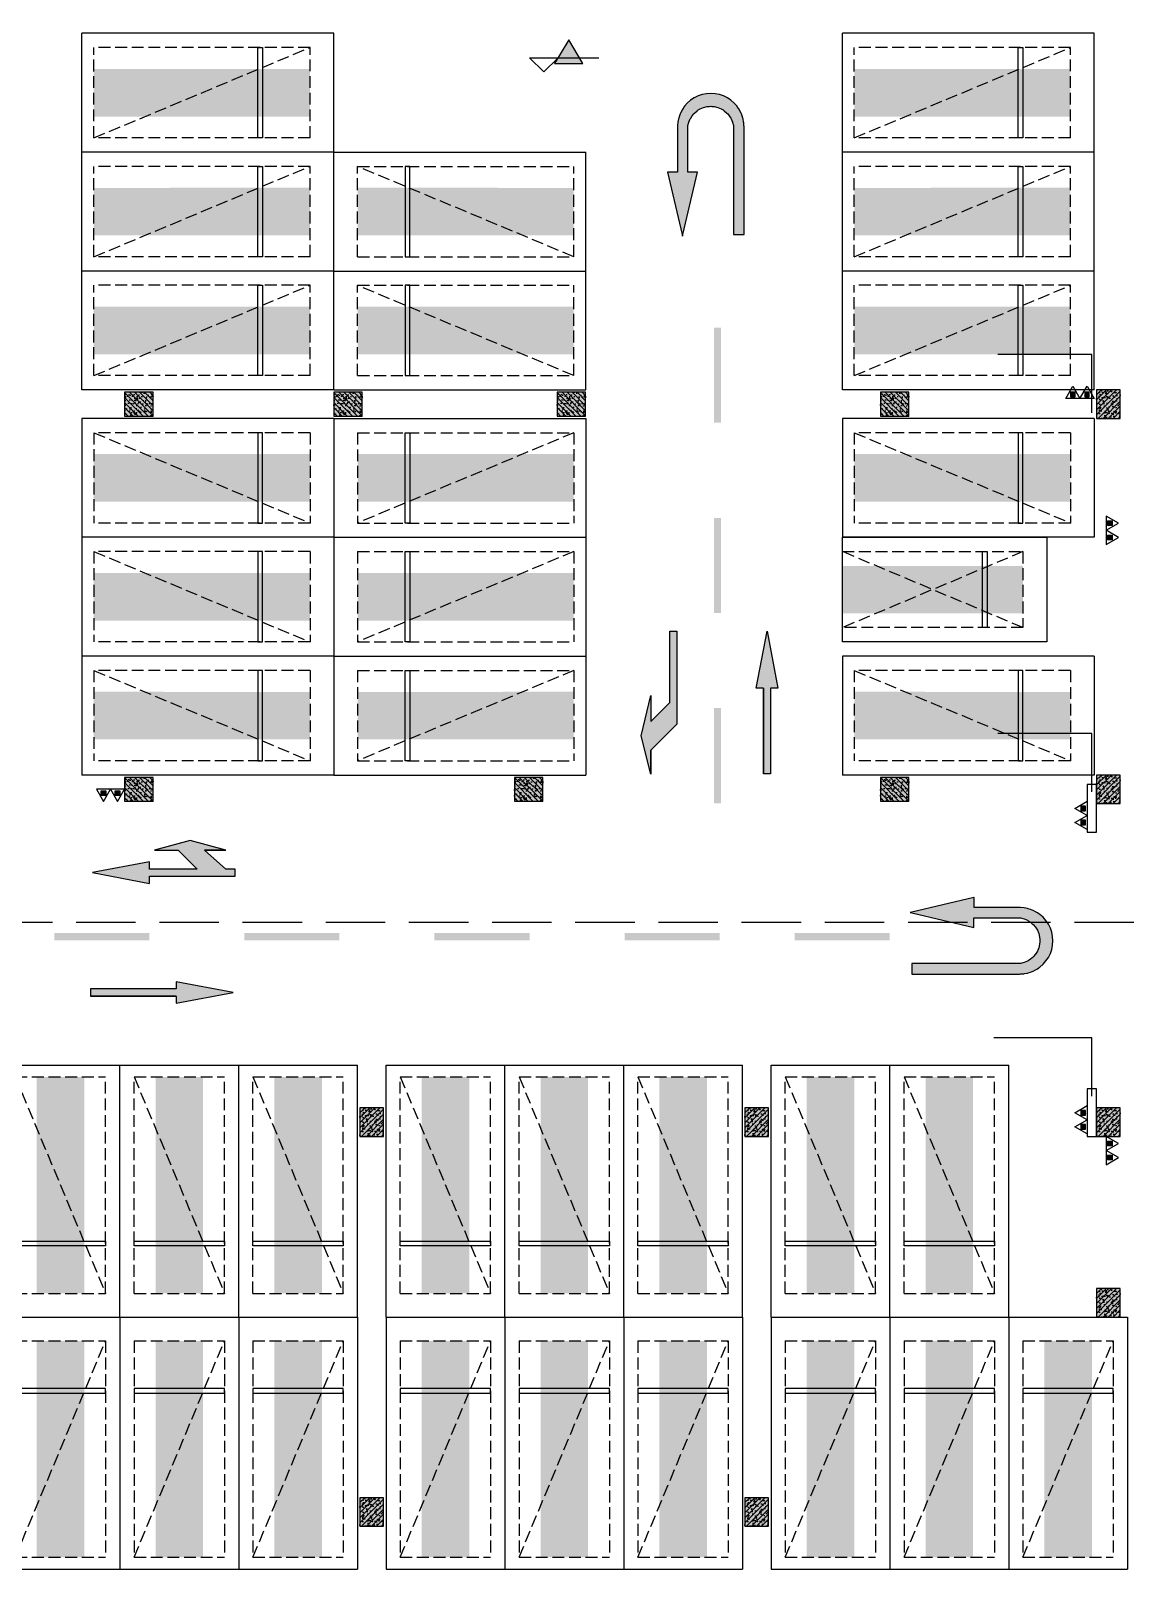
# Model space of a CAD drawing. Extents: x -1338203 to 1886333, y -783476 to 1038610.
# Drawn here: x 803187 to 826267, y 87299 to 119897 of the extents above; entities that cross this region are included whole.
import ezdxf
from ezdxf.enums import TextEntityAlignment as Align

# ---------------------------------------------------------------- set-up
doc = ezdxf.new("R2010")
doc.units = 0
doc.header["$LTSCALE"] = 1000
doc.header["$MEASUREMENT"] = 0
for name, pattern in [('$2$DASH', [0.35, 0.25, -0.1]), ('A-001-平面B2$0$__DASH', [0.35, 0.25, -0.1]), ('A-01-平面B1$0$DASH', [0.35, 0.25, -0.1]), ('DASH', [0.35, 0.25, -0.1])]:
    doc.linetypes.add(name, pattern=pattern)
for name, color, linetype in [('$0$DIM_SYMB', 3, 'Continuous'), ('A-001-车位参照B1$0$A-001-车位参照B1$0$0A-P-PKNG-CAR(A)', 43, 'Continuous'), ('A-001-车位参照B1$0$A-001-车位参照B1$0$0A-P-PKNG-CAR(B)', 21, 'Continuous'), ('A-01-平面B1$0$0A-A-SYMB-DOOR', 135, 'Continuous'), ('A-01-平面B1$0$0A-A-SYMB-ELEV', 150, 'Continuous'), ('A-01-平面B1$0$0A-B-D&W', 135, 'Continuous'), ('A-01-平面B1$0$0A-ELEV-PATT', 8, 'Continuous'), ('A-01-平面B1$0$0A-O-HOLE', 52, 'Continuous'), ('A-01-平面B1$0$A01-125-交通核文字编号B2$0$0A-A-SYMB-ELEV', 150, 'Continuous'), ('A-125-交通核B1(A01)$0$0A-E-EVTR', 2, 'Continuous'), ('A-125-交通核B1(A01)$0$0A-E-STRS', 2, 'Continuous'), ('A-125-交通核B1(A01)$0$0A-O-HOLE', 52, 'Continuous'), ('A-FIRE', 7, 'Continuous'), ('p-a-mini', 150, 'Continuous'), ('p-a-regular', 5, 'Continuous'), ('S001地下一墙柱$0$S001地下一墙柱$0$0S-CC-LINE', 52, 'Continuous'), ('S001地下一墙柱$0$S001地下一墙柱$0$0S-CW-HATCH', 251, 'Continuous'), ('S001地下一墙柱$0$S001地下一墙柱$0$0S-CW-HATCH-UP', 251, 'Continuous'), ('中心线', 42, 'Continuous'), ('地面指向箭头', 7, 'Continuous'), ('负一层消火栓$0$0P-ACC-FH', 7, 'Continuous'), ('负一层消火栓$0$0P-DIM-FH', 3, 'Continuous'), ('负一层消火栓$0$0P-EQUIP-FH', 7, 'Continuous')]:
    doc.layers.add(name, color=color, linetype=linetype)
for name, color, linetype, plot in [('A-01-平面B1$0$A01-125-交通核文字编号B2$0$AAD-A-MARK', 6, 'Continuous', False), ('A-01-平面B1$0$AAD-A-MARK', 6, 'Continuous', False), ('A-125-交通核B1(A01)$0$AAD-A-MARK', 6, 'Continuous', False), ('AAD-A-PROOF', 30, 'Continuous', False)]:
    doc.layers.add(name, color=color, linetype=linetype, plot=plot)
doc.styles.add('A-01-平面B1$0$AAD-TXT', font='aad-txt.shx', dxfattribs={"width": 0.7, "bigfont": 'aad-hztxt.shx'})

# ---------------------------------------------------------------- blocks, each defined once
blk = doc.blocks.new('S001地下一墙柱')
at = {"layer": 'S001地下一墙柱$0$S001地下一墙柱$0$0S-CW-HATCH'}
h = blk.add_hatch(color=256, dxfattribs=at)
h.dxf.hatch_style = 1
h.paths.add_polyline_path([(39391, -195090), (39391, -194590), (38791, -194590), (38791, -195090)])
h = blk.add_hatch(color=256, dxfattribs=at)
h.dxf.hatch_style = 1
h.paths.add_polyline_path([(43791, -195090), (43791, -194590), (43191, -194590), (43191, -195090)])
h = blk.add_hatch(color=256, dxfattribs=at)
h.dxf.hatch_style = 1
h.paths.add_polyline_path([(48491, -195090), (48491, -194590), (47891, -194590), (47891, -195090)])
h = blk.add_hatch(color=256, dxfattribs=at)
h.dxf.hatch_style = 1
h.paths.add_polyline_path([(55291, -195090), (55291, -194590), (54691, -194590), (54691, -195090)])
h = blk.add_hatch(color=256, dxfattribs=at)
h.dxf.hatch_style = 1
h.paths.add_polyline_path([(59740, -194540), (59240, -194540), (59240, -195140), (59740, -195140)])
h = blk.add_hatch(color=256, dxfattribs=at)
h.dxf.hatch_style = 1
h.paths.add_polyline_path([(39391, -203190), (39391, -202690), (38791, -202690), (38791, -203190)])
h = blk.add_hatch(color=256, dxfattribs=at)
h.dxf.hatch_style = 1
h.paths.add_polyline_path([(47591, -203190), (47591, -202690), (46991, -202690), (46991, -203190)])
h = blk.add_hatch(color=256, dxfattribs=at)
h.dxf.hatch_style = 1
h.paths.add_polyline_path([(55291, -203190), (55291, -202690), (54691, -202690), (54691, -203190)])
h = blk.add_hatch(color=256, dxfattribs=at)
h.dxf.hatch_style = 1
h.paths.add_polyline_path([(59740, -202640), (59240, -202640), (59240, -203240), (59740, -203240)])
h = blk.add_hatch(color=256, dxfattribs=at)
h.dxf.hatch_style = 1
h.paths.add_polyline_path([(44241, -209640), (43741, -209640), (43741, -210240), (44241, -210240)])
h = blk.add_hatch(color=256, dxfattribs=at)
h.dxf.hatch_style = 1
h.paths.add_polyline_path([(52341, -209640), (51841, -209640), (51841, -210240), (52341, -210240)])
h = blk.add_hatch(color=256, dxfattribs=at)
h.dxf.hatch_style = 1
h.paths.add_polyline_path([(59740, -209640), (59240, -209640), (59240, -210240), (59740, -210240)])
h = blk.add_hatch(color=256, dxfattribs=at)
h.dxf.hatch_style = 1
h.paths.add_polyline_path([(59740, -213440), (59240, -213440), (59240, -214040), (59740, -214040)])
h = blk.add_hatch(color=256, dxfattribs=at)
h.dxf.hatch_style = 1
h.paths.add_polyline_path([(44241, -217840), (43741, -217840), (43741, -218440), (44241, -218440)])
h = blk.add_hatch(color=256, dxfattribs=at)
h.dxf.hatch_style = 1
h.paths.add_polyline_path([(52341, -217840), (51841, -217840), (51841, -218440), (52341, -218440)])
at = {"layer": 'S001地下一墙柱$0$S001地下一墙柱$0$0S-CW-HATCH-UP'}
h = blk.add_hatch(dxfattribs=at)
h.set_pattern_fill('钢筋混凝土', color=256, scale=30, angle=-90)
h.set_pattern_definition([(315, (48342.966, -227400.73), (53.03301, 53.03301), []), (320, (48342.97, -227400.73), (-18.8256, -215.1781), [22.5, -247.5]), (265, (48342.97, -227400.73), (225.6576, 41.6254), [18, -198]), (10.4514, (48341.4, -227418.66), (206.8319, -173.5528), [19.122, -210.3426]), (316.1842, (48402.97, -227400.73), (-49.6557, -320.1723), [33.75, -371.25]), (6.6356, (48398.83, -227427.4), (292.2354, -280.3988), [28.683, -315.514]), (261.1842, (48402.97, -227400.73), (292.2356, -280.3986), [27, -297]), (291, (48387.97, -227430.73), (-120.7857, -179.0721), [22.5, -247.5]), (236, (48387.97, -227430.73), (217.545, -72.9946), [18, -198]), (341.4514, (48377.9, -227445.66), (96.7591, -252.0668), [19.122, -210.3426]), (307.5, (48342.966, -227400.73), (99.86816, -3.64796), [0, -195.6, 0, -201, 0, -198.75]), (277.5, (48342.97, -227400.73), (118.3235, -78.92086), [0, -114.6, 0, -191.1, 0, -75.75]), (237.5, (48342.966, -227333.83), (-6.76646, -160.14673), [0, -75, 0, -234, 0, -310.5]), (227.5, (48342.97, -227303.83), (30.0315, -174.95585), [0, -97.5, 0, -155.4, 0, -220.5])])
h.paths.add_polyline_path([(39391, -195090), (39391, -194590), (38791, -194590), (38791, -195090)])
h = blk.add_hatch(dxfattribs=at)
h.set_pattern_fill('钢筋混凝土', color=256, scale=30, angle=-90)
h.set_pattern_definition([(315, (52742.85, -227400.73), (53.03301, 53.03301), []), (320, (52742.85, -227400.73), (-18.8256, -215.1781), [22.5, -247.5]), (265, (52742.85, -227400.73), (225.6576, 41.6254), [18, -198]), (10.4514, (52741.28, -227418.66), (206.8319, -173.5528), [19.122, -210.3426]), (316.1842, (52802.85, -227400.73), (-49.6557, -320.1723), [33.75, -371.25]), (6.6356, (52798.7, -227427.4), (292.2354, -280.3988), [28.683, -315.514]), (261.1842, (52802.85, -227400.73), (292.2356, -280.3986), [27, -297]), (291, (52787.85, -227430.73), (-120.7857, -179.0721), [22.5, -247.5]), (236, (52787.85, -227430.73), (217.545, -72.9946), [18, -198]), (341.4514, (52777.79, -227445.66), (96.7591, -252.0668), [19.122, -210.3426]), (307.5, (52742.85, -227400.73), (99.86816, -3.64796), [0, -195.6, 0, -201, 0, -198.75]), (277.5, (52742.85, -227400.73), (118.3235, -78.92086), [0, -114.6, 0, -191.1, 0, -75.75]), (237.5, (52742.85, -227333.83), (-6.76646, -160.14673), [0, -75, 0, -234, 0, -310.5]), (227.5, (52742.85, -227303.83), (30.0315, -174.95585), [0, -97.5, 0, -155.4, 0, -220.5])])
h.paths.add_polyline_path([(43791, -195090), (43791, -194590), (43191, -194590), (43191, -195090)])
h = blk.add_hatch(dxfattribs=at)
h.set_pattern_fill('钢筋混凝土', color=256, scale=30, angle=-90)
h.set_pattern_definition([(315, (57442.96, -227400.73), (53.03301, 53.03301), []), (320, (57442.96, -227400.73), (-18.8256, -215.1781), [22.5, -247.5]), (265, (57442.96, -227400.73), (225.6576, 41.6254), [18, -198]), (10.4514, (57441.4, -227418.66), (206.8319, -173.5528), [19.122, -210.3426]), (316.1842, (57502.96, -227400.73), (-49.6557, -320.1723), [33.75, -371.25]), (6.6356, (57498.83, -227427.4), (292.2354, -280.3988), [28.683, -315.514]), (261.1842, (57502.96, -227400.73), (292.2356, -280.3986), [27, -297]), (291, (57487.96, -227430.73), (-120.7857, -179.0721), [22.5, -247.5]), (236, (57487.96, -227430.73), (217.545, -72.9946), [18, -198]), (341.4514, (57477.9, -227445.66), (96.7591, -252.0668), [19.122, -210.3426]), (307.5, (57442.96, -227400.73), (99.86816, -3.64796), [0, -195.6, 0, -201, 0, -198.75]), (277.5, (57442.96, -227400.73), (118.3235, -78.92086), [0, -114.6, 0, -191.1, 0, -75.75]), (237.5, (57442.96, -227333.83), (-6.76646, -160.14673), [0, -75, 0, -234, 0, -310.5]), (227.5, (57442.96, -227303.83), (30.0315, -174.95585), [0, -97.5, 0, -155.4, 0, -220.5])])
h.paths.add_polyline_path([(48491, -195090), (48491, -194590), (47891, -194590), (47891, -195090)])
h = blk.add_hatch(dxfattribs=at)
h.set_pattern_fill('钢筋混凝土', color=256, scale=30, angle=-90)
h.set_pattern_definition([(315, (64242.97, -227400.775), (53.03301, 53.03301), []), (320, (64242.97, -227400.78), (-18.8256, -215.1781), [22.5, -247.5]), (265, (64242.97, -227400.78), (225.6576, 41.6254), [18, -198]), (10.4514, (64241.4, -227418.7), (206.8319, -173.5528), [19.122, -210.3426]), (316.1842, (64302.97, -227400.78), (-49.6557, -320.1723), [33.75, -371.25]), (6.6356, (64298.83, -227427.46), (292.2354, -280.3988), [28.683, -315.514]), (261.1842, (64302.97, -227400.78), (292.2356, -280.3986), [27, -297]), (291, (64287.97, -227430.78), (-120.7857, -179.0721), [22.5, -247.5]), (236, (64287.97, -227430.78), (217.545, -72.9946), [18, -198]), (341.4514, (64277.9, -227445.7), (96.7591, -252.0668), [19.122, -210.3426]), (307.5, (64242.97, -227400.775), (99.86816, -3.64796), [0, -195.6, 0, -201, 0, -198.75]), (277.5, (64242.97, -227400.78), (118.3235, -78.92086), [0, -114.6, 0, -191.1, 0, -75.75]), (237.5, (64242.97, -227333.875), (-6.76646, -160.14673), [0, -75, 0, -234, 0, -310.5]), (227.5, (64242.97, -227303.88), (30.0315, -174.95585), [0, -97.5, 0, -155.4, 0, -220.5])])
h.paths.add_polyline_path([(55291, -195090), (55291, -194590), (54691, -194590), (54691, -195090)])
h = blk.add_hatch(dxfattribs=at)
h.set_pattern_fill('钢筋混凝土', color=256, scale=30)
h.set_pattern_definition([(45, (92050.816, -185588.206), (-53.03301, 53.03301), []), (50, (92050.82, -185588.2), (215.1781, -18.8256), [22.5, -247.5]), (355, (92050.82, -185588.2), (-41.6254, 225.6576), [18, -198]), (100.4514, (92068.75, -185589.77), (173.5528, 206.8319), [19.122, -210.3426]), (46.1842, (92050.82, -185528.2), (320.1723, -49.6557), [33.75, -371.25]), (96.6356, (92077.5, -185532.34), (280.3988, 292.2354), [28.683, -315.514]), (351.1842, (92050.8, -185528.2), (280.3986, 292.2356), [27, -297]), (21, (92080.82, -185543.2), (179.0721, -120.7857), [22.5, -247.5]), (326, (92080.82, -185543.2), (72.9946, 217.545), [18, -198]), (71.4514, (92095.74, -185553.27), (252.0668, 96.7591), [19.122, -210.3426]), (37.5, (92050.816, -185588.206), (3.64796, 99.86816), [0, -195.6, 0, -201, 0, -198.75]), (7.5, (92050.82, -185588.21), (78.92086, 118.3235), [0, -114.6, 0, -191.1, 0, -75.75]), (327.5, (91983.92, -185588.21), (160.14673, -6.76646), [0, -75, 0, -234, 0, -310.5]), (317.5, (91953.92, -185588.2), (174.95585, 30.0315), [0, -97.5, 0, -155.4, 0, -220.5])])
h.paths.add_polyline_path([(59740, -194540), (59240, -194540), (59240, -195140), (59740, -195140)])
h = blk.add_hatch(dxfattribs=at)
h.set_pattern_fill('钢筋混凝土', color=256, scale=30, angle=-90)
h.set_pattern_definition([(315, (48342.966, -235500.73), (53.03301, 53.03301), []), (320, (48342.97, -235500.73), (-18.8256, -215.1781), [22.5, -247.5]), (265, (48342.97, -235500.73), (225.6576, 41.6254), [18, -198]), (10.4514, (48341.4, -235518.66), (206.8319, -173.5528), [19.122, -210.3426]), (316.1842, (48402.97, -235500.73), (-49.6557, -320.1723), [33.75, -371.25]), (6.6356, (48398.83, -235527.4), (292.2354, -280.3988), [28.683, -315.514]), (261.1842, (48402.97, -235500.73), (292.2356, -280.3986), [27, -297]), (291, (48387.97, -235530.73), (-120.7857, -179.0721), [22.5, -247.5]), (236, (48387.97, -235530.73), (217.545, -72.9946), [18, -198]), (341.4514, (48377.9, -235545.66), (96.7591, -252.0668), [19.122, -210.3426]), (307.5, (48342.966, -235500.73), (99.86816, -3.64796), [0, -195.6, 0, -201, 0, -198.75]), (277.5, (48342.97, -235500.73), (118.3235, -78.92086), [0, -114.6, 0, -191.1, 0, -75.75]), (237.5, (48342.966, -235433.83), (-6.76646, -160.14673), [0, -75, 0, -234, 0, -310.5]), (227.5, (48342.97, -235403.83), (30.0315, -174.95585), [0, -97.5, 0, -155.4, 0, -220.5])])
h.paths.add_polyline_path([(39391, -203190), (39391, -202690), (38791, -202690), (38791, -203190)])
h = blk.add_hatch(dxfattribs=at)
h.set_pattern_fill('钢筋混凝土', color=256, scale=30, angle=-90)
h.set_pattern_definition([(315, (56542.966, -235500.73), (53.03301, 53.03301), []), (320, (56542.97, -235500.73), (-18.8256, -215.1781), [22.5, -247.5]), (265, (56542.97, -235500.73), (225.6576, 41.6254), [18, -198]), (10.4514, (56541.4, -235518.66), (206.8319, -173.5528), [19.122, -210.3426]), (316.1842, (56602.97, -235500.73), (-49.6557, -320.1723), [33.75, -371.25]), (6.6356, (56598.83, -235527.4), (292.2354, -280.3988), [28.683, -315.514]), (261.1842, (56602.97, -235500.73), (292.2356, -280.3986), [27, -297]), (291, (56587.97, -235530.73), (-120.7857, -179.0721), [22.5, -247.5]), (236, (56587.97, -235530.73), (217.545, -72.9946), [18, -198]), (341.4514, (56577.9, -235545.66), (96.7591, -252.0668), [19.122, -210.3426]), (307.5, (56542.966, -235500.73), (99.86816, -3.64796), [0, -195.6, 0, -201, 0, -198.75]), (277.5, (56542.97, -235500.73), (118.3235, -78.92086), [0, -114.6, 0, -191.1, 0, -75.75]), (237.5, (56542.966, -235433.83), (-6.76646, -160.14673), [0, -75, 0, -234, 0, -310.5]), (227.5, (56542.97, -235403.83), (30.0315, -174.95585), [0, -97.5, 0, -155.4, 0, -220.5])])
h.paths.add_polyline_path([(47591, -203190), (47591, -202690), (46991, -202690), (46991, -203190)])
h = blk.add_hatch(dxfattribs=at)
h.set_pattern_fill('钢筋混凝土', color=256, scale=30, angle=-90)
h.set_pattern_definition([(315, (64242.966, -235500.73), (53.03301, 53.03301), []), (320, (64242.97, -235500.73), (-18.8256, -215.1781), [22.5, -247.5]), (265, (64242.97, -235500.73), (225.6576, 41.6254), [18, -198]), (10.4514, (64241.4, -235518.66), (206.8319, -173.5528), [19.122, -210.3426]), (316.1842, (64302.97, -235500.73), (-49.6557, -320.1723), [33.75, -371.25]), (6.6356, (64298.83, -235527.4), (292.2354, -280.3988), [28.683, -315.514]), (261.1842, (64302.97, -235500.73), (292.2356, -280.3986), [27, -297]), (291, (64287.97, -235530.73), (-120.7857, -179.0721), [22.5, -247.5]), (236, (64287.97, -235530.73), (217.545, -72.9946), [18, -198]), (341.4514, (64277.9, -235545.66), (96.7591, -252.0668), [19.122, -210.3426]), (307.5, (64242.966, -235500.73), (99.86816, -3.64796), [0, -195.6, 0, -201, 0, -198.75]), (277.5, (64242.97, -235500.73), (118.3235, -78.92086), [0, -114.6, 0, -191.1, 0, -75.75]), (237.5, (64242.966, -235433.83), (-6.76646, -160.14673), [0, -75, 0, -234, 0, -310.5]), (227.5, (64242.97, -235403.83), (30.0315, -174.95585), [0, -97.5, 0, -155.4, 0, -220.5])])
h.paths.add_polyline_path([(55291, -203190), (55291, -202690), (54691, -202690), (54691, -203190)])
h = blk.add_hatch(dxfattribs=at)
h.set_pattern_fill('钢筋混凝土', color=256, scale=30)
h.set_pattern_definition([(45, (92050.816, -193688.206), (-53.03301, 53.03301), []), (50, (92050.82, -193688.2), (215.1781, -18.8256), [22.5, -247.5]), (355, (92050.82, -193688.2), (-41.6254, 225.6576), [18, -198]), (100.4514, (92068.75, -193689.77), (173.5528, 206.8319), [19.122, -210.3426]), (46.1842, (92050.82, -193628.2), (320.1723, -49.6557), [33.75, -371.25]), (96.6356, (92077.5, -193632.34), (280.3988, 292.2354), [28.683, -315.514]), (351.1842, (92050.8, -193628.2), (280.3986, 292.2356), [27, -297]), (21, (92080.82, -193643.2), (179.0721, -120.7857), [22.5, -247.5]), (326, (92080.82, -193643.2), (72.9946, 217.545), [18, -198]), (71.4514, (92095.74, -193653.27), (252.0668, 96.7591), [19.122, -210.3426]), (37.5, (92050.816, -193688.206), (3.64796, 99.86816), [0, -195.6, 0, -201, 0, -198.75]), (7.5, (92050.82, -193688.21), (78.92086, 118.3235), [0, -114.6, 0, -191.1, 0, -75.75]), (327.5, (91983.92, -193688.21), (160.14673, -6.76646), [0, -75, 0, -234, 0, -310.5]), (317.5, (91953.92, -193688.2), (174.95585, 30.0315), [0, -97.5, 0, -155.4, 0, -220.5])])
h.paths.add_polyline_path([(59740, -202640), (59240, -202640), (59240, -203240), (59740, -203240)])
h = blk.add_hatch(dxfattribs=at)
h.set_pattern_fill('钢筋混凝土', color=256, scale=30)
h.set_pattern_definition([(45, (76552.135, -200688.27), (-53.03301, 53.03301), []), (50, (76552.13, -200688.27), (215.1781, -18.8256), [22.5, -247.5]), (355, (76552.13, -200688.27), (-41.6254, 225.6576), [18, -198]), (100.4514, (76570.07, -200689.84), (173.5528, 206.8319), [19.122, -210.3426]), (46.1842, (76552.13, -200628.27), (320.1723, -49.6557), [33.75, -371.25]), (96.6356, (76578.82, -200632.4), (280.3988, 292.2354), [28.683, -315.514]), (351.1842, (76552.13, -200628.27), (280.3986, 292.2356), [27, -297]), (21, (76582.13, -200643.27), (179.0721, -120.7857), [22.5, -247.5]), (326, (76582.13, -200643.27), (72.9946, 217.545), [18, -198]), (71.4514, (76597.06, -200653.34), (252.0668, 96.7591), [19.122, -210.3426]), (37.5, (76552.135, -200688.27), (3.64796, 99.86816), [0, -195.6, 0, -201, 0, -198.75]), (7.5, (76552.13, -200688.27), (78.92086, 118.3235), [0, -114.6, 0, -191.1, 0, -75.75]), (327.5, (76485.235, -200688.27), (160.14673, -6.76646), [0, -75, 0, -234, 0, -310.5]), (317.5, (76455.23, -200688.27), (174.95585, 30.0315), [0, -97.5, 0, -155.4, 0, -220.5])])
h.paths.add_polyline_path([(44241, -209640), (43741, -209640), (43741, -210240), (44241, -210240)])
h = blk.add_hatch(dxfattribs=at)
h.set_pattern_fill('钢筋混凝土', color=256, scale=30)
h.set_pattern_definition([(45, (84652.135, -200688.27), (-53.03301, 53.03301), []), (50, (84652.13, -200688.27), (215.1781, -18.8256), [22.5, -247.5]), (355, (84652.13, -200688.27), (-41.6254, 225.6576), [18, -198]), (100.4514, (84670.07, -200689.84), (173.5528, 206.8319), [19.122, -210.3426]), (46.1842, (84652.13, -200628.27), (320.1723, -49.6557), [33.75, -371.25]), (96.6356, (84678.82, -200632.4), (280.3988, 292.2354), [28.683, -315.514]), (351.1842, (84652.13, -200628.27), (280.3986, 292.2356), [27, -297]), (21, (84682.13, -200643.27), (179.0721, -120.7857), [22.5, -247.5]), (326, (84682.13, -200643.27), (72.9946, 217.545), [18, -198]), (71.4514, (84697.06, -200653.34), (252.0668, 96.7591), [19.122, -210.3426]), (37.5, (84652.135, -200688.27), (3.64796, 99.86816), [0, -195.6, 0, -201, 0, -198.75]), (7.5, (84652.13, -200688.27), (78.92086, 118.3235), [0, -114.6, 0, -191.1, 0, -75.75]), (327.5, (84585.235, -200688.27), (160.14673, -6.76646), [0, -75, 0, -234, 0, -310.5]), (317.5, (84555.23, -200688.27), (174.95585, 30.0315), [0, -97.5, 0, -155.4, 0, -220.5])])
h.paths.add_polyline_path([(52341, -209640), (51841, -209640), (51841, -210240), (52341, -210240)])
h = blk.add_hatch(dxfattribs=at)
h.set_pattern_fill('钢筋混凝土', color=256, scale=30)
h.set_pattern_definition([(45, (92050.816, -200688.206), (-53.03301, 53.03301), []), (50, (92050.82, -200688.2), (215.1781, -18.8256), [22.5, -247.5]), (355, (92050.82, -200688.2), (-41.6254, 225.6576), [18, -198]), (100.4514, (92068.75, -200689.77), (173.5528, 206.8319), [19.122, -210.3426]), (46.1842, (92050.82, -200628.2), (320.1723, -49.6557), [33.75, -371.25]), (96.6356, (92077.5, -200632.34), (280.3988, 292.2354), [28.683, -315.514]), (351.1842, (92050.8, -200628.2), (280.3986, 292.2356), [27, -297]), (21, (92080.82, -200643.2), (179.0721, -120.7857), [22.5, -247.5]), (326, (92080.82, -200643.2), (72.9946, 217.545), [18, -198]), (71.4514, (92095.74, -200653.27), (252.0668, 96.7591), [19.122, -210.3426]), (37.5, (92050.816, -200688.206), (3.64796, 99.86816), [0, -195.6, 0, -201, 0, -198.75]), (7.5, (92050.82, -200688.21), (78.92086, 118.3235), [0, -114.6, 0, -191.1, 0, -75.75]), (327.5, (91983.92, -200688.21), (160.14673, -6.76646), [0, -75, 0, -234, 0, -310.5]), (317.5, (91953.92, -200688.2), (174.95585, 30.0315), [0, -97.5, 0, -155.4, 0, -220.5])])
h.paths.add_polyline_path([(59740, -209640), (59240, -209640), (59240, -210240), (59740, -210240)])
h = blk.add_hatch(dxfattribs=at)
h.set_pattern_fill('钢筋混凝土', color=256, scale=30)
h.set_pattern_definition([(45, (92050.816, -204488.206), (-53.03301, 53.03301), []), (50, (92050.82, -204488.2), (215.1781, -18.8256), [22.5, -247.5]), (355, (92050.82, -204488.2), (-41.6254, 225.6576), [18, -198]), (100.4514, (92068.75, -204489.77), (173.5528, 206.8319), [19.122, -210.3426]), (46.1842, (92050.82, -204428.2), (320.1723, -49.6557), [33.75, -371.25]), (96.6356, (92077.5, -204432.34), (280.3988, 292.2354), [28.683, -315.514]), (351.1842, (92050.8, -204428.2), (280.3986, 292.2356), [27, -297]), (21, (92080.82, -204443.2), (179.0721, -120.7857), [22.5, -247.5]), (326, (92080.82, -204443.2), (72.9946, 217.545), [18, -198]), (71.4514, (92095.74, -204453.27), (252.0668, 96.7591), [19.122, -210.3426]), (37.5, (92050.816, -204488.206), (3.64796, 99.86816), [0, -195.6, 0, -201, 0, -198.75]), (7.5, (92050.82, -204488.21), (78.92086, 118.3235), [0, -114.6, 0, -191.1, 0, -75.75]), (327.5, (91983.92, -204488.21), (160.14673, -6.76646), [0, -75, 0, -234, 0, -310.5]), (317.5, (91953.92, -204488.2), (174.95585, 30.0315), [0, -97.5, 0, -155.4, 0, -220.5])])
h.paths.add_polyline_path([(59740, -213440), (59240, -213440), (59240, -214040), (59740, -214040)])
h = blk.add_hatch(dxfattribs=at)
h.set_pattern_fill('钢筋混凝土', color=256, scale=30)
h.set_pattern_definition([(45, (76552.135, -208888.27), (-53.03301, 53.03301), []), (50, (76552.13, -208888.27), (215.1781, -18.8256), [22.5, -247.5]), (355, (76552.13, -208888.27), (-41.6254, 225.6576), [18, -198]), (100.4514, (76570.07, -208889.84), (173.5528, 206.8319), [19.122, -210.3426]), (46.1842, (76552.13, -208828.27), (320.1723, -49.6557), [33.75, -371.25]), (96.6356, (76578.82, -208832.4), (280.3988, 292.2354), [28.683, -315.514]), (351.1842, (76552.13, -208828.27), (280.3986, 292.2356), [27, -297]), (21, (76582.13, -208843.27), (179.0721, -120.7857), [22.5, -247.5]), (326, (76582.13, -208843.27), (72.9946, 217.545), [18, -198]), (71.4514, (76597.06, -208853.34), (252.0668, 96.7591), [19.122, -210.3426]), (37.5, (76552.135, -208888.27), (3.64796, 99.86816), [0, -195.6, 0, -201, 0, -198.75]), (7.5, (76552.13, -208888.27), (78.92086, 118.3235), [0, -114.6, 0, -191.1, 0, -75.75]), (327.5, (76485.235, -208888.27), (160.14673, -6.76646), [0, -75, 0, -234, 0, -310.5]), (317.5, (76455.23, -208888.27), (174.95585, 30.0315), [0, -97.5, 0, -155.4, 0, -220.5])])
h.paths.add_polyline_path([(44241, -217840), (43741, -217840), (43741, -218440), (44241, -218440)])
h = blk.add_hatch(dxfattribs=at)
h.set_pattern_fill('钢筋混凝土', color=256, scale=30)
h.set_pattern_definition([(45, (84652.135, -208888.27), (-53.03301, 53.03301), []), (50, (84652.13, -208888.27), (215.1781, -18.8256), [22.5, -247.5]), (355, (84652.13, -208888.27), (-41.6254, 225.6576), [18, -198]), (100.4514, (84670.07, -208889.84), (173.5528, 206.8319), [19.122, -210.3426]), (46.1842, (84652.13, -208828.27), (320.1723, -49.6557), [33.75, -371.25]), (96.6356, (84678.82, -208832.4), (280.3988, 292.2354), [28.683, -315.514]), (351.1842, (84652.13, -208828.27), (280.3986, 292.2356), [27, -297]), (21, (84682.13, -208843.27), (179.0721, -120.7857), [22.5, -247.5]), (326, (84682.13, -208843.27), (72.9946, 217.545), [18, -198]), (71.4514, (84697.06, -208853.34), (252.0668, 96.7591), [19.122, -210.3426]), (37.5, (84652.135, -208888.27), (3.64796, 99.86816), [0, -195.6, 0, -201, 0, -198.75]), (7.5, (84652.13, -208888.27), (78.92086, 118.3235), [0, -114.6, 0, -191.1, 0, -75.75]), (327.5, (84585.235, -208888.27), (160.14673, -6.76646), [0, -75, 0, -234, 0, -310.5]), (317.5, (84555.23, -208888.27), (174.95585, 30.0315), [0, -97.5, 0, -155.4, 0, -220.5])])
h.paths.add_polyline_path([(52341, -217840), (51841, -217840), (51841, -218440), (52341, -218440)])
at = {"layer": 'S001地下一墙柱$0$S001地下一墙柱$0$0S-CC-LINE'}
for points in [[(39391, -195090), (39391, -194590), (38791, -194590), (38791, -195090)], [(43791, -195090), (43791, -194590), (43191, -194590), (43191, -195090)], [(48491, -195090), (48491, -194590), (47891, -194590), (47891, -195090)], [(55291, -195090), (55291, -194590), (54691, -194590), (54691, -195090)], [(59740, -194540), (59240, -194540), (59240, -195140), (59740, -195140)], [(39391, -203190), (39391, -202690), (38791, -202690), (38791, -203190)], [(47591, -203190), (47591, -202690), (46991, -202690), (46991, -203190)], [(55291, -203190), (55291, -202690), (54691, -202690), (54691, -203190)], [(59740, -202640), (59240, -202640), (59240, -203240), (59740, -203240)], [(44241, -209640), (43741, -209640), (43741, -210240), (44241, -210240)], [(52341, -209640), (51841, -209640), (51841, -210240), (52341, -210240)], [(59740, -209640), (59240, -209640), (59240, -210240), (59740, -210240)], [(59740, -213440), (59240, -213440), (59240, -214040), (59740, -214040)], [(44241, -217840), (43741, -217840), (43741, -218440), (44241, -218440)], [(52341, -217840), (51841, -217840), (51841, -218440), (52341, -218440)]]:
    blk.add_lwpolyline(points, close=True, dxfattribs=at)
blk = doc.blocks.new('负一层消火栓$0$$TwtSys$00000546')
h = blk.add_hatch()
h.set_pattern_fill('ANSI31', color=256, scale=200, style=0)
h.set_pattern_definition([(45, (-38543.802, -6670.83), (-17.67767, 17.67767), [])])
h.paths.add_polyline_path([(-65, 174), (65, 174), (65, 44), (-65, 44)])
for points in [[(0, 344), (-198, 0), (198, 0)], [(-65, 174), (65, 174), (65, 44), (-65, 44)]]:
    blk.add_lwpolyline(points, close=True)
blk = doc.blocks.new('负一层消火栓')
at = {"layer": '负一层消火栓$0$0P-ACC-FH'}
blk.add_lwpolyline([(59040, -203840), (59240, -203840), (59240, -202840), (59040, -202840)], close=True, dxfattribs=at)
at = {"layer": '负一层消火栓$0$0P-ACC-FH', "elevation": 800}
blk.add_lwpolyline([(59040, -210240), (59240, -210240), (59240, -209240), (59040, -209240)], close=True, dxfattribs=at)
at = {"layer": '负一层消火栓$0$0P-DIM-FH'}
for p, q in [((59140, -193795, 800), (57166, -193795, 800)), ((59140, -195021, 800), (59140, -193795, 800)), ((59140, -201764, 800), (57166, -201764, 800)), ((59140, -202990, 800), (59140, -201764, 800)), ((59140, -208164, 1600), (57082, -208164, 1600)), ((59140, -209390, 1600), (59140, -208164, 1600))]:
    blk.add_line(p, q, dxfattribs=at)
at = {"layer": '负一层消火栓$0$0P-EQUIP-FH', "xscale": -0.75, "yscale": 0.75, "zscale": 0.75}
for p in [(58741, -194721, 800), (58741, -194721, 800), (59039, -194721, 800), (59039, -194721, 800)]:
    blk.add_blockref('负一层消火栓$0$$TwtSys$00000546', p, dxfattribs=at)
at = {"layer": '负一层消火栓$0$0P-EQUIP-FH', "zscale": 0.75}
for p, xscale, yscale, rotation in [((59440, -197343, 800), 0.75, 0.75, 270), ((59440, -197344, 800), 0.75, 0.75, 270), ((59440, -197641, 800), 0.75, 0.75, 270), ((59440, -197641, 800), 0.75, 0.75, 270), ((38345, -202940), 0.75, 0.75, 180), ((38642, -202940), 0.75, 0.75, 180), ((59040, -203341, 800), -0.7500000000000013, 0.7500000000000013, 90), ((59040, -203341, 800), -0.7500000000000013, 0.7500000000000013, 90), ((59040, -203638, 800), -0.7500000000000013, 0.7500000000000013, 90), ((59040, -203638, 800), -0.7500000000000013, 0.7500000000000013, 90), ((59040, -209741, 1600), -0.7500000000000013, 0.7500000000000013, 90), ((59040, -210038, 1600), -0.7500000000000013, 0.7500000000000013, 90), ((59440, -210389), 0.75, 0.75, 270), ((59440, -210389), 0.75, 0.75, 270), ((59440, -210686), 0.75, 0.75, 270), ((59440, -210686), 0.75, 0.75, 270)]:
    blk.add_blockref('负一层消火栓$0$$TwtSys$00000546', p, dxfattribs=dict(at, xscale=xscale, yscale=yscale, rotation=rotation))
blk = doc.blocks.new('剖面位置')
at = {"layer": '$0$DIM_SYMB', "linetype": '$2$DASH', "ltscale": 5}
blk.add_lwpolyline([(-151227, -205737), (127993, -205737)], dxfattribs=at)
blk.add_lwpolyline([(-151227, -205737), (127993, -205737)], dxfattribs=at)
blk = doc.blocks.new('左转或右转')
at = {"layer": '地面指向箭头'}
blk.add_hatch(color=251, dxfattribs=at).paths.add_polyline_path([(3221046, 2451667), (3221247, 2450864), (3221247, 2451366), (3221799, 2451918), (3221799, 2453874), (3221648, 2453874), (3221648, 2452369), (3221247, 2451968), (3221247, 2452519)])
at = {"layer": '地面指向箭头', "color": 251}
blk.add_lwpolyline([(3221247, 2450864), (3221046, 2451667), (3221247, 2452519), (3221247, 2451968), (3221648, 2452369), (3221648, 2453874), (3221799, 2453874), (3221799, 2451918), (3221247, 2451366), (3221247, 2450864), (3221247, 2451366)], dxfattribs=at)
blk = doc.blocks.new('JTDT')
at = {"layer": 'A-FIRE'}
h = blk.add_hatch(color=251, dxfattribs=at)
h.dxf.hatch_style = 1
h.paths.add_polyline_path([(189165, 82916), (189162, 82988), (189159, 82988), (189147, 83060), (189144, 83075), (189126, 83123), (189114, 83162), (189105, 83180), (189081, 83230), (189072, 83245), (189057, 83269), (189036, 83299), (189024, 83317), (189021, 83320), (189021, 83323), (188961, 83389), (188893, 83449), (188818, 83500), (188734, 83542), (188650, 83571), (188561, 83586), (188468, 83592), (188378, 83586), (188288, 83571), (188202, 83542), (188118, 83500), (188043, 83449), (187974, 83389), (187915, 83323), (187915, 83320), (187912, 83317), (187900, 83299), (187882, 83269), (187864, 83245), (187858, 83230), (187831, 83180), (187822, 83162), (187810, 83123), (187795, 83075), (187789, 83060), (187777, 82988), (187771, 82916), (187771, 82895), (187771, 82839), (187771, 81938), (187559, 81938), (187559, 81935), (187867, 80625), (187876, 80592), (187882, 80625), (188190, 81935), (187983, 81935), (187983, 81938), (187983, 82839), (187986, 82895), (187989, 82916), (188007, 82988), (188037, 83060), (188046, 83075), (188076, 83123), (188109, 83162), (188124, 83180), (188184, 83230), (188205, 83245), (188247, 83269), (188318, 83299), (188390, 83317), (188441, 83320), (188468, 83323), (188492, 83320), (188543, 83317), (188615, 83299), (188686, 83269), (188728, 83245), (188749, 83230), (188809, 83180), (188824, 83162), (188857, 83123), (188887, 83075), (188896, 83060), (188926, 82988), (188944, 82916), (188947, 82895), (188949, 82839), (188949, 80625), (189168, 80625), (189168, 82839), (189168, 82895)])
at = {"layer": '地面指向箭头', "color": 251, "linetype": 'Continuous'}
blk.add_lwpolyline([(189165, 82916), (189162, 82988), (189159, 82988), (189147, 83060), (189144, 83075), (189126, 83123), (189114, 83162), (189105, 83180), (189081, 83230), (189072, 83245), (189057, 83269), (189036, 83299), (189024, 83317), (189021, 83320), (189021, 83323), (188961, 83389), (188893, 83449), (188818, 83500), (188734, 83542), (188650, 83571), (188561, 83586), (188468, 83592), (188378, 83586), (188288, 83571), (188202, 83542), (188118, 83500), (188043, 83449), (187974, 83389), (187915, 83323), (187915, 83320), (187912, 83317), (187900, 83299), (187882, 83269), (187864, 83245), (187858, 83230), (187831, 83180), (187822, 83162), (187810, 83123), (187795, 83075), (187789, 83060), (187777, 82988), (187771, 82916), (187771, 82895), (187771, 82839), (187771, 81938), (187559, 81938), (187559, 81935), (187867, 80625), (187876, 80592), (187882, 80625), (188190, 81935), (187983, 81935), (187983, 81938), (187983, 82839), (187986, 82895), (187989, 82916), (188007, 82988), (188037, 83060), (188046, 83075), (188076, 83123), (188109, 83162), (188124, 83180), (188184, 83230), (188205, 83245), (188247, 83269), (188318, 83299), (188390, 83317), (188441, 83320), (188468, 83323), (188492, 83320), (188543, 83317), (188615, 83299), (188686, 83269), (188728, 83245), (188749, 83230), (188809, 83180), (188824, 83162), (188857, 83123), (188887, 83075), (188896, 83060), (188926, 82988), (188944, 82916), (188947, 82895), (188949, 82839), (188949, 80625), (189168, 80625), (189168, 82839), (189168, 82895), (189165, 82916)], dxfattribs=at)
blk = doc.blocks.new('直行')
at = {"layer": '地面指向箭头'}
blk.add_hatch(color=251, dxfattribs=at).paths.add_polyline_path([(-29241, 4059962), (-29466, 4058762), (-29316, 4058762), (-29316, 4056961), (-29166, 4056961), (-29166, 4058762), (-29016, 4058762)])
at = {"layer": '地面指向箭头', "color": 251}
blk.add_lwpolyline([(-29316, 4058762), (-29316, 4056961), (-29316, 4058762), (-29316, 4058762), (-29466, 4058762), (-29241, 4059962), (-29016, 4058762), (-29166, 4058762), (-29166, 4056961), (-29316, 4056961), (-29316, 4056961)], dxfattribs=at)
blk = doc.blocks.new('直行右转或左转')
at = {"layer": '地面指向箭头'}
blk.add_hatch(color=251, dxfattribs=at).paths.add_polyline_path([(3219528, 2452519), (3218327, 2452294), (3218327, 2452444), (3217325, 2452444), (3217726, 2452044), (3218227, 2452044), (3217476, 2451843), (3216725, 2452044), (3217175, 2452044), (3216725, 2452444), (3216524, 2452444), (3216524, 2452594), (3218327, 2452594), (3218327, 2452745)])
at = {"layer": '地面指向箭头', "color": 251}
blk.add_lwpolyline([(3216725, 2452044), (3217175, 2452044), (3216725, 2452044), (3217476, 2451843), (3218227, 2452044), (3217726, 2452044), (3217325, 2452444), (3218327, 2452444), (3218327, 2452294), (3219528, 2452519), (3218327, 2452745), (3218327, 2452594), (3216524, 2452594), (3216524, 2452444), (3216725, 2452444), (3217175, 2452044)], dxfattribs=at)
blk = doc.blocks.new('A$C9cb663f1')
at = {"layer": '中心线', "color": 251, "const_width": 150}
for points in [[(404985, -248104), (404985, -250104)], [(404985, -252104), (404985, -254104)], [(404985, -256104), (404985, -258104)], [(391029, -260912), (393029, -260912)], [(395029, -260912), (397029, -260912)], [(399029, -260912), (401029, -260912)], [(403029, -260912), (405029, -260912)], [(406606, -260912), (408606, -260912)]]:
    blk.add_lwpolyline(points, dxfattribs=at)
at = {"layer": '地面指向箭头', "color": 251}
for name, p in [('JTDT', (216374, -326770)), ('直行', (435267, -4314449))]:
    blk.add_blockref(name, p, dxfattribs=at)
at = {"layer": '地面指向箭头', "color": 251, "linetype": 'Continuous'}
blk.add_blockref('左转或右转', (-2817669, -2708357), dxfattribs=at)
at = {"layer": '地面指向箭头', "color": 251, "linetype": 'Continuous', "rotation": 180}
blk.add_blockref('直行右转或左转', (3611363, 2192955), dxfattribs=at)
at = {"layer": '地面指向箭头', "color": 251, "rotation": 270}
blk.add_blockref('JTDT', (328445, -72529), dxfattribs=at)
at = {"layer": '地面指向箭头', "color": 251, "xscale": -1, "rotation": 270}
blk.add_blockref('直行', (-3665168, -232843), dxfattribs=at)
blk = doc.blocks.new('A$C488321c4')
at = {"layer": '地面指向箭头'}
h = blk.add_hatch(color=251, dxfattribs=at)
h.dxf.hatch_style = 1
h.paths.add_polyline_path([(402153, -242549), (401853, -242049), (401553, -242549)])
at = {"layer": '地面指向箭头', "color": 251, "flags": 128}
blk.add_lwpolyline([(402153, -242549), (401853, -242049), (401553, -242549), (402153, -242549)], dxfattribs=at)
blk = doc.blocks.new('A$Cd3af7b6b')
at = {"layer": '地面指向箭头'}
h = blk.add_hatch(color=251, dxfattribs=at)
h.dxf.hatch_style = 1
h.paths.add_polyline_path([(402153, 177951), (401853, 178451), (401553, 177951)])
at = {"layer": '地面指向箭头', "color": 251, "flags": 128}
blk.add_lwpolyline([(402153, 177951), (401853, 178451), (401553, 177951), (402153, 177951)], dxfattribs=at)
blk = doc.blocks.new('A-001-车位参照B1$0$A-001-车位参照B1$0$A-001-车位参照B1$0$ddd')
for p, q in [((0, 2500), (5300, 2500)), ((0, 2500), (0, 0)), ((5300, 2500), (5300, 0)), ((0, 0), (5300, 0))]:
    blk.add_line(p, q)
at = {"linetype": 'A-001-平面B2$0$__DASH'}
for p, q in [((500, 2200), (500, 300)), ((500, 2200), (5050, 2200)), ((5050, 2200), (5050, 300)), ((500, 300), (5050, 300))]:
    blk.add_line(p, q, dxfattribs=at)
blk.add_lwpolyline([(5050, 2200), (500, 300)], dxfattribs=at)
blk.add_lwpolyline([(1500, 300), (1500, 2200), (1600, 2200), (1600, 300)], close=True)
at = {"layer": 'p-a-regular', "ltscale": 0.002, "const_width": 1000}
blk.add_lwpolyline([(500, 1250), (5050, 1250)], dxfattribs=at)
blk = doc.blocks.new('A-001-车位参照B1$0$A-001-车位参照B1$0$A-001-车位参照B1$0$A$C43AE5A3B')
at = {"color": 241}
blk.add_lwpolyline([(2500, 0), (2500, 4300), (300, 4300), (300, 0)], close=True, dxfattribs=at)
at = {"color": 241, "linetype": 'DASH'}
for points in [[(2200, 0), (2200, 3800), (600, 3800), (600, 0), (2200, 0)], [(600, 3800), (2200, 0)], [(2200, 3800), (600, 0)]]:
    blk.add_lwpolyline(points, dxfattribs=at)
at = {"color": 241}
blk.add_lwpolyline([(2200, 3050), (600, 3050), (600, 2950), (2200, 2950), (2200, 3050)], dxfattribs=at)
at = {"layer": 'p-a-mini', "ltscale": 0.002, "const_width": 1000}
blk.add_lwpolyline([(1400, 0), (1400, 3800)], dxfattribs=at)
blk = doc.blocks.new('A-125-交通核B1(A01)$0$xx')
at = {"layer": 'A-125-交通核B1(A01)$0$0A-E-EVTR'}
for p, q in [((1798, 2385), (498, 2385)), ((498, 2385), (498, 285)), ((1798, 285), (498, 2385)), ((1798, 2385), (498, 285)), ((1798, 285), (1798, 2385)), ((381, 1791), (156, 1791)), ((156, 1791), (156, 711)), ((381, 711), (381, 1791)), ((156, 711), (381, 711)), ((498, 285), (1798, 285))]:
    blk.add_line(p, q, dxfattribs=at)
blk = doc.blocks.new('A-125-交通核B1(A01)$0$zsdg')
at = {"layer": 'A-125-交通核B1(A01)$0$0A-E-STRS'}
for p, q in [((460, 8364), (460, 8960)), ((1143, 8648), (1710, 8884)), ((1710, 8884), (1710, 8960)), ((460, 8364), (995, 8587)), ((460, 8256), (1009, 8484)), ((1009, 8484), (985, 8661)), ((985, 8661), (1167, 8463)), ((1167, 8463), (1143, 8648)), ((1156, 8546), (1710, 8776)), ((1528, 8700), (1710, 8700)), ((1710, 7400), (1710, 8776)), ((460, 7400), (460, 8256)), ((520, 8180), (1710, 8180)), ((903, 8440), (1710, 8440)), ((460, 7950), (460, 6910)), ((520, 7920), (1710, 7920)), ((520, 7660), (1710, 7660)), ((520, 7400), (1710, 7400))]:
    blk.add_line(p, q, dxfattribs=at)
at = {"layer": 'A-125-交通核B1(A01)$0$0A-E-STRS', "flags": 128}
for points in [[(520, 9250), (1710, 9250)], [(520, 8990), (1710, 8990)], [(520, 8730), (1339, 8730)], [(520, 8470), (714, 8470)]]:
    blk.add_lwpolyline(points, dxfattribs=at)
blk = doc.blocks.new('A-125-交通核B1(A01)')
at = {"layer": 'A-125-交通核B1(A01)$0$0A-O-HOLE', "flags": 128}
blk.add_lwpolyline([(-1710, 5350), (-1593, 8294), (-1090, 8490)], dxfattribs=at)
at = {"layer": 'A-125-交通核B1(A01)$0$AAD-A-MARK'}
for q in [(0, 200), (200, 0)]:
    blk.add_line((0, 0), q, dxfattribs=at)
blk.add_circle((0, 0), 100, dxfattribs=at)
for name, p in [('A-125-交通核B1(A01)$0$zsdg', (0, 0)), ('A-125-交通核B1(A01)$0$xx', (-1060, 90))]:
    blk.add_blockref(name, p)
blk = doc.blocks.new('A-01-平面B1$0$A$C922985e2')
at = {"layer": 'A-01-平面B1$0$A01-125-交通核文字编号B2$0$0A-A-SYMB-ELEV'}
for p, q in [((-495, 3474), (-795, 3774)), ((-795, 3774), (664, 3774)), ((-495, 3474), (-195, 3774)), ((22095, 3774), (20636, 3774)), ((21795, 3474), (21495, 3774)), ((21795, 3474), (22095, 3774))]:
    blk.add_line(p, q, dxfattribs=at)
at = {"layer": 'A-01-平面B1$0$A01-125-交通核文字编号B2$0$AAD-A-MARK'}
for p, q in [((0, 0), (0, 200)), ((0, 0), (200, 0)), ((21300, 0), (21100, 0)), ((21300, 0), (21300, 200))]:
    blk.add_line(p, q, dxfattribs=at)
for centre in [(0, 0), (21300, 0)]:
    blk.add_circle(centre, 100, dxfattribs=at)
blk = doc.blocks.new('A-01-平面B1')
at = {"layer": 'A-01-平面B1$0$0A-ELEV-PATT', "linetype": 'A-01-平面B1$0$DASH'}
h = blk.add_hatch(dxfattribs=at)
h.set_pattern_fill('ANSI31', color=256, scale=100)
h.set_pattern_definition([(45, (0, 0), (-112.253, 112.253), [])])
h.paths.add_polyline_path([(-3160, 2590), (-1060, 2590), (-1060, 2610), (1060, 2610), (1060, 2590), (3160, 2590), (3160, 4310), (-3160, 4310)])
at = {"layer": 'A-01-平面B1$0$0A-A-SYMB-ELEV'}
for p, q in [((-9099, 9424), (-9399, 9724)), ((-9399, 9724), (-7941, 9724)), ((-9099, 9424), (-8799, 9724)), ((-3962, 6054), (-4262, 6354)), ((-4262, 6354), (-2804, 6354)), ((-3962, 6054), (-3662, 6354)), ((25372, 6052), (23914, 6052)), ((25072, 5752), (24772, 6052)), ((25072, 5752), (25372, 6052)), ((10193, 2948), (9893, 3248)), ((9893, 3248), (11352, 3248)), ((10193, 2948), (10493, 3248)), ((-6489, 1663), (-6789, 1963)), ((-6789, 1963), (-5330, 1963)), ((-6489, 1663), (-6189, 1963)), ((29002, 1963), (27543, 1963)), ((28702, 1663), (28402, 1963)), ((28702, 1663), (29002, 1963)), ((8354, -898), (8054, -598)), ((8054, -598), (9512, -598)), ((8354, -898), (8654, -598)), ((11962, -898), (11662, -598)), ((11662, -598), (13120, -598)), ((11962, -898), (12262, -598)), ((-4540, -1019), (-4840, -719)), ((-4840, -719), (-3382, -719)), ((-4540, -1019), (-4240, -719)), ((4177, -1037), (3877, -737)), ((3877, -737), (5335, -737)), ((4177, -1037), (4477, -737)), ((17309, -737), (15850, -737)), ((17009, -1037), (16709, -737)), ((17009, -1037), (17309, -737)), ((29710, -1037), (29410, -737)), ((29410, -737), (30868, -737)), ((29710, -1037), (30010, -737)), ((-529, -2446), (-829, -2146)), ((-829, -2146), (630, -2146)), ((-529, -2446), (-229, -2146)), ((22129, -2146), (20670, -2146)), ((21829, -2446), (21529, -2146)), ((21829, -2446), (22129, -2146)), ((-529, -4604), (-829, -4304)), ((-829, -4304), (630, -4304)), ((-529, -4604), (-229, -4304)), ((22129, -4382), (20670, -4382)), ((21829, -4682), (21529, -4382)), ((21829, -4682), (22129, -4382))]:
    blk.add_line(p, q, dxfattribs=at)
at = {"layer": 'A-01-平面B1$0$0A-B-D&W', "linetype": 'A-01-平面B1$0$DASH'}
for points in [[(18390, 2100), (18140, 2100), (18140, 4110), (18390, 4110)], [(24460, 2100), (24210, 2100), (24210, 4110), (24460, 4110)]]:
    blk.add_lwpolyline(points, close=True, dxfattribs=at)
at = {"layer": 'A-01-平面B1$0$0A-ELEV-PATT', "linetype": 'A-01-平面B1$0$DASH'}
blk.add_lwpolyline([(-3160, 2590), (-1060, 2590), (-1060, 2610), (1060, 2610), (1060, 2590), (3160, 2590), (3160, 4310), (-3160, 4310)], close=True, dxfattribs=at)
at = {"layer": 'A-01-平面B1$0$0A-O-HOLE', "flags": 128}
blk.add_lwpolyline([(-1160, 9340), (-4778, 9219), (-5040, 8690)], dxfattribs=at)
at = {"layer": 'A-01-平面B1$0$AAD-A-MARK'}
for p, q in [((0, 0), (0, 200)), ((0, 0), (200, 0)), ((21300, 0), (21100, 0)), ((21300, 0), (21300, 200))]:
    blk.add_line(p, q, dxfattribs=at)
for centre in [(0, 0), (21300, 0)]:
    blk.add_circle(centre, 100, dxfattribs=at)
for name in ['A-125-交通核B1(A01)', 'A-01-平面B1$0$A$C922985e2']:
    blk.add_blockref(name, (0, 0))
at = {"xscale": -1}
blk.add_blockref('A-125-交通核B1(A01)', (21300, 0), dxfattribs=at)
at = {"layer": 'A-01-平面B1$0$0A-A-SYMB-DOOR', "style": 'A-01-平面B1$0$AAD-TXT', "width": 0.7}
for p in [(9262, 587), (10840, 594)]:
    blk.add_text('FM甲1020', height=300, dxfattribs=at).set_placement(p, align=Align.MIDDLE_LEFT)

msp = doc.modelspace()

# ---------------------------------------------------------------- block references
at = {"ltscale": 0.002}
for name, p in [('S001地下一墙柱', (766365.4, 306889.1)), ('负一层消火栓', (766365.4, 306889.1)), ('A$C488321c4', (412646.2, 361761.3)), ('A$C9cb663f1', (412646.2, 361761.3)), ('A$Cd3af7b6b', (412646.2, -58738.7)), ('A-01-平面B1', (814506.6, 123639.1))]:
    msp.add_blockref(name, p, dxfattribs=at)
at = {"layer": 'A-001-车位参照B1$0$A-001-车位参照B1$0$0A-P-PKNG-CAR(A)', "linetype": 'Continuous'}
for p, rotation in [((809557, 119849.1), 180.0027235406079), ((825556.6, 119849.1), 180.0027235406079), ((809556.8, 117349.1), 180.0027235406079), ((825556.7, 117349.1), 180.0027235406079), ((809556.7, 114849.1), 180.0027235406079), ((825556.7, 114849.1), 180.0027235406079), ((809556.7, 109249.1), 0.002723540608023906), ((809556.7, 106749.1), 0.002723540608023906), ((809556.7, 104249.1), 0.002723540608023906), ((805056.7, 92849), 90.00272354060814), ((807556.7, 92849), 90.00272354060814), ((810056.7, 92849), 90.00272354060814), ((813156.7, 92849), 90.00272354060814), ((815656.7, 92849), 90.00272354060814), ((818156.7, 92849), 90.00272354060814), ((821256.7, 92849), 90.00272354060814), ((823756.7, 92849), 90.00272354060814)]:
    msp.add_blockref('A-001-车位参照B1$0$A-001-车位参照B1$0$A-001-车位参照B1$0$ddd', p, dxfattribs=dict(at, rotation=rotation))
at = {"layer": 'A-001-车位参照B1$0$A-001-车位参照B1$0$0A-P-PKNG-CAR(A)', "linetype": 'Continuous', "xscale": -1}
for p, rotation in [((809556.7, 117349.1), 179.9972764593919), ((809556.7, 114849.1), 179.9972764593919), ((809556.7, 109249.1), 359.9972764593919), ((825556.7, 109249.1), 359.9972764593919), ((809556.7, 106749.1), 359.9972764593919), ((809556.7, 104249.1), 359.9972764593919), ((825556.7, 104249.1), 359.9972764593919), ((805056.7, 92849.1), 89.99727645939184), ((807556.7, 92849.1), 89.99727645939184), ((810056.7, 92849.1), 89.99727645939184), ((813156.7, 92849.1), 89.99727645939184), ((815656.7, 92849.1), 89.99727645939184), ((818156.7, 92849.1), 89.99727645939184), ((821256.7, 92849.1), 89.99727645939184), ((823756.7, 92849.1), 89.99727645939184), ((826256.7, 92849.1), 89.99727645939184)]:
    msp.add_blockref('A-001-车位参照B1$0$A-001-车位参照B1$0$A-001-车位参照B1$0$ddd', p, dxfattribs=dict(at, rotation=rotation))
at = {"layer": 'A-001-车位参照B1$0$A-001-车位参照B1$0$0A-P-PKNG-CAR(B)', "xscale": -1, "rotation": 270}
msp.add_blockref('A-001-车位参照B1$0$A-001-车位参照B1$0$A-001-车位参照B1$0$A$C43AE5A3B', (820256.7, 106749.1), dxfattribs=at)
at = {"layer": 'AAD-A-PROOF'}
msp.add_blockref('剖面位置', (766365.4, 306889.1), dxfattribs=at)

doc.saveas('drawing.dxf')
